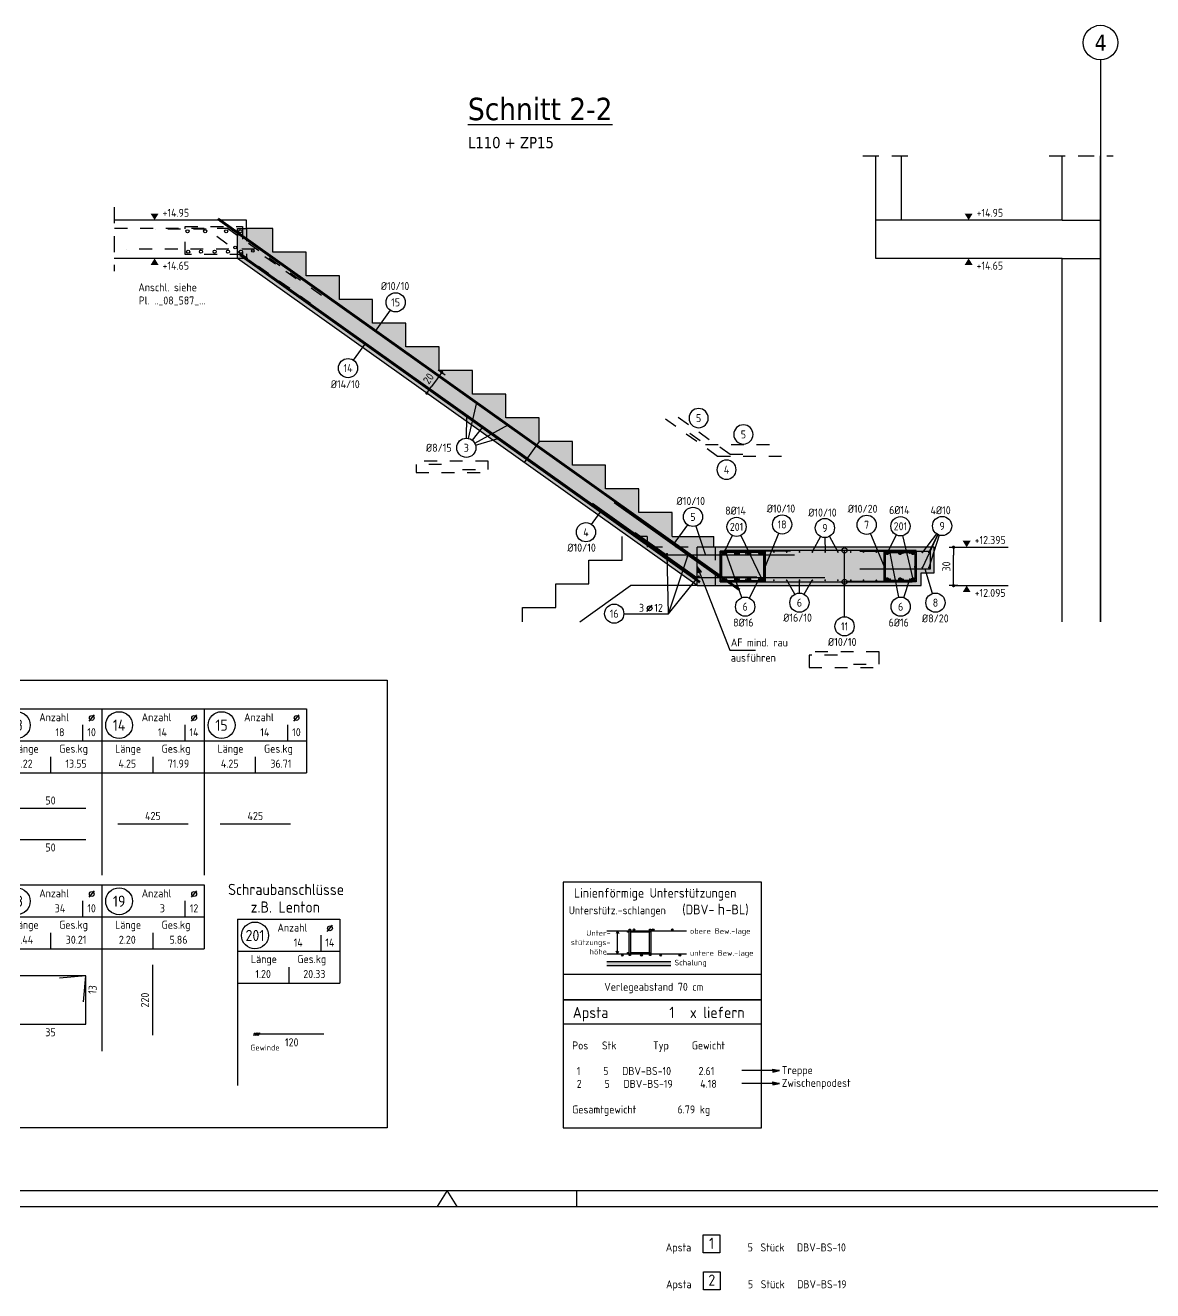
# Model space of a CAD drawing. Extents: x 0 to 27.3, y -4.8 to 14.9.
# Drawn here: x 7.22 to 16.02, y -0.66 to 9.22 of the extents above; entities that cross this region are included whole.
import ezdxf
from ezdxf.enums import TextEntityAlignment as Align

# ---------------------------------------------------------------- set-up
doc = ezdxf.new("R2010")
doc.units = 0
doc.header["$LTSCALE"] = 0.25
for name, pattern in [('AUSGEZOGEN', [1000.01, 1000, 0.01]), ('DOT', [0.175, 0.05, -0.125]), ('GESTRICHELT', [0.75, 0.5, -0.25]), ('HIDDEN', [0.375, 0.25, -0.125]), ('HIDDEN2', [0.187, 0.125, -0.062]), ('VERDECKT', [0.375, 0.25, -0.125])]:
    doc.linetypes.add(name, pattern=pattern)
for name, color, linetype in [('ACHSEN', 7, 'Continuous'), ('AFU', 7, 'Continuous'), ('APS', 7, 'Continuous'), ('BETON', 7, 'Continuous'), ('grau_dunkel', 7, 'Continuous'), ('grau_hell', 7, 'Continuous'), ('grau_mittel', 7, 'Continuous'), ('HILFE', 7, 'Continuous'), ('koten', 7, 'Continuous'), ('MASSE', 7, 'Continuous'), ('MAT', 7, 'Continuous'), ('OBJEKT', 7, 'Continuous'), ('RAHMEN', 7, 'Continuous'), ('RND', 7, 'Continuous'), ('RND-1', 7, 'Continuous'), ('RND_BILD', 7, 'Continuous'), ('SFP_Achsen', 7, 'Continuous'), ('TEXT', 7, 'Continuous'), ('VERDECKT', 7, 'Continuous')]:
    doc.layers.add(name, color=color, linetype=linetype)
doc.layers.add('NOPLOT', color=7, linetype='Continuous', plot=False)
doc.styles.add('helv', font='tahoma.ttf')
doc.styles.add('liste', font='isocp-e.shx')
doc.styles.add('txt', font='isocp.shx')
doc.linetypes.add('AFU_50K', pattern='A,0.15,["/",Standard,S=0.2,R=0,X=-0.01,Y=-0.1],0.07,["/",Standard,S=0.2,R=0,X=-0.01,Y=-0.1],0.15', length=0.37)
doc.dimstyles.new('DOT_I', dxfattribs={"dimscale": 0.25, "dimtxt": 0.25, "dimasz": 0.25, "dimexe": 0.1, "dimexo": 0.3, "dimgap": 0.1, "dimtad": 1, "dimdec": 3, "dimzin": 3, "dimtxsty": 'txt', "dimblk": 'DOT', "dimblk1": 'DOT', "dimblk2": 'DOT', "dimsah": 1, "dimcen": 0.1, "dimse1": 1, "dimse2": 1, "dimazin": 0, "dimtfac": 1, "dimtdec": 4, "dimtix": 1, "dimtmove": 2, "dimatfit": 3, "dimfxl": 0, "dimtvp": 1, "dimtolj": 1, "dimtzin": 0, "dimarcsym": 0})

# ---------------------------------------------------------------- blocks, each defined once
blk = doc.blocks.new('DINA1')
at = {"layer": 'RAHMEN', "color": 5}
blk.add_line((2, 0.5), (83.6, 0.5), dxfattribs=at)
at = {"layer": 'RAHMEN', "color": 7, "linetype": 'Continuous'}
for p, q in [((42.05, 0.5), (41.74, 0)), ((42.36, 0), (42.05, 0.5))]:
    blk.add_line(p, q, dxfattribs=at)
at = {"layer": 'RAHMEN', "color": 7}
blk.add_line((46.1, 0), (46.1, 0.5), dxfattribs=at)
at = {"layer": 'RAHMEN'}
blk.add_line((0, 0), (84.1, 0), dxfattribs=at)
blk = doc.blocks.new('okrd_o')
at = {"layer": 'koten', "color": 7, "linetype": 'Continuous'}
blk.add_solid([(-0.125, 0.202), (0.125, 0.202), (0, 0)], dxfattribs=at)
at = {"layer": 'koten', "style": 'txt'}
blk.add_attdef('OKRD', (0.25, 0.1), '', height=0.25, dxfattribs=at)
blk = doc.blocks.new('okrd_u')
at = {"layer": 'koten', "color": 7, "linetype": 'Continuous'}
blk.add_solid([(-0.125, -0.202), (0.125, -0.202), (0, 0)], dxfattribs=at)
at = {"layer": 'koten', "style": 'txt'}
blk.add_attdef('OKRD', (0.25, -0.35), '', height=0.25, dxfattribs=at)
blk = doc.blocks.new('RND_HIN')
at = {"layer": 'RND', "color": 7, "linetype": 'Continuous'}
blk.add_circle((0, 0), 0.3, dxfattribs=at)
at = {"layer": 'RND', "color": 7, "linetype": 'Continuous', "style": 'txt'}
blk.add_attdef('POSI', text='', height=0.25, dxfattribs=at).set_placement((0, 0), align=Align.MIDDLE)
blk = doc.blocks.new('Pfeillinie')
at = {"layer": 'TEXT', "linetype": 'Continuous'}
blk.add_hatch(color=7, dxfattribs=at).paths.add_polyline_path([(0, 0), (-0.8, 0.2), (-0.8, 0), (-0.8, -0.2)])
at = {"layer": 'TEXT', "color": 7, "linetype": 'Continuous'}
for p, q in [((-0.8, 0), (-0.8, 0.2)), ((-0.8, 0.2), (0, 0)), ((-0.8, 0), (-0.8, -0.2)), ((-0.8, -0.2), (0, 0))]:
    blk.add_line(p, q, dxfattribs=at)
blk = doc.blocks.new('DOT')
at = {"layer": 'MASSE', "color": 7, "linetype": 'Continuous'}
for p, q in [((0, 0), (-1, 0)), ((0, 0.54), (0, -0.54))]:
    blk.add_line(p, q, dxfattribs=at)
at = {"layer": 'MASSE', "color": 7, "linetype": 'Continuous', "const_width": 0.2}
blk.add_lwpolyline([(-0.1, 0, 1), (0.1, 0, 1)], format="xyb", close=True, dxfattribs=at)
blk = doc.blocks.new('*D71')
at = {"layer": 'Defpoints', "color": 0, "linetype": 'AUSGEZOGEN', "transparency": 16777216}
for p in [(14.4672, 5.1473), (14.4672, 5.1473), (14.4672, 4.8473)]:
    blk.add_point(p, dxfattribs=at)
at = {"layer": 'MASSE', "color": 0, "linetype": 'AUSGEZOGEN', "lineweight": -2, "transparency": 16777216}
blk.add_line((14.4672, 4.9098), (14.4672, 5.0848), dxfattribs=at)
at = {"layer": 'MASSE', "color": 0, "linetype": 'AUSGEZOGEN', "lineweight": -2, "transparency": 16777216, "xscale": 0.0625, "yscale": 0.0625, "zscale": 0.0625}
for p, rotation in [((14.4672, 5.1473), 90), ((14.4672, 4.8473), 270)]:
    blk.add_blockref('DOT', p, dxfattribs=dict(at, rotation=rotation))
at = {"layer": 'MASSE', "color": 0, "linetype": 'AUSGEZOGEN', "transparency": 16777216, "insert": (14.411, 4.9973), "char_height": 0.0625, "attachment_point": 5, "rotation": 90, "style": 'txt'}
blk.add_mtext('\\A1;30', dxfattribs=at)
blk = doc.blocks.new('*D72')
at = {"layer": 'Defpoints', "color": 0, "linetype": 'AUSGEZOGEN', "transparency": 16777216}
for p in [(10.4695, 6.5133), (10.3536, 6.3503), (10.3536, 6.3503)]:
    blk.add_point(p, dxfattribs=at)
at = {"layer": 'MASSE', "color": 0, "linetype": 'AUSGEZOGEN', "lineweight": -2, "transparency": 16777216}
blk.add_line((10.4333, 6.4623), (10.3898, 6.4012), dxfattribs=at)
at = {"layer": 'MASSE', "color": 0, "linetype": 'AUSGEZOGEN', "lineweight": -2, "transparency": 16777216, "xscale": 0.0625, "yscale": 0.0625, "zscale": 0.0625}
for p, rotation in [((10.4695, 6.5133), 54.56668598971439), ((10.3536, 6.3503), 234.5666859897144)]:
    blk.add_blockref('DOT', p, dxfattribs=dict(at, rotation=rotation))
at = {"layer": 'MASSE', "color": 0, "linetype": 'AUSGEZOGEN', "transparency": 16777216, "insert": (10.3657, 6.4644), "char_height": 0.0625, "attachment_point": 5, "rotation": 54.56669, "style": 'txt'}
blk.add_mtext('\\A1;20', dxfattribs=at)
blk = doc.blocks.new('RND_LEI')
at = {"layer": 'RND', "color": 7, "linetype": 'Continuous'}
blk.add_line((1.022, 0.066), (1.19, 0.27), dxfattribs=at)
for centre, radius in [((0, 0), 0.3), ((1.106, 0.168), 0.075)]:
    blk.add_circle(centre, radius, dxfattribs=at)
at = {"layer": 'RND', "color": 7, "linetype": 'Continuous', "style": 'txt'}
blk.add_attdef('POSL', text='', height=0.25, dxfattribs=at).set_placement((0, 0), align=Align.MIDDLE)
blk.add_attdef('ANZ', text='', height=0.25, dxfattribs=at).set_placement((0.931, 0.057), align=Align.RIGHT)
for tag, p in [('DUM', (1.253, 0.057)), ('ABSTD', (1.674, 0.057)), ('POSTXT', (0.374, -0.327))]:
    blk.add_attdef(tag, p, '', height=0.25, dxfattribs=at)
blk = doc.blocks.new('APS_AUSZ')
at = {"layer": 'APS', "color": 1, "linetype": 'Continuous'}
blk.add_lwpolyline([(0.261, 0), (-0.261, 0), (-0.261, 0.565), (0.261, 0.565)], close=True, dxfattribs=at)
at = {"layer": 'APS', "color": 7, "linetype": 'Continuous', "style": 'txt'}
for s, p in [('Apsta', (-1.43, 0.049)), ('Stück', (1.528, 0.049))]:
    blk.add_text(s, height=0.25, dxfattribs=at).set_placement(p)
at = {"layer": 'APS', "color": 1, "linetype": 'Continuous', "style": 'txt'}
blk.add_attdef('POSA', text='', height=0.35, dxfattribs=at).set_placement((0, 0.126), align=Align.CENTER)
at = {"layer": 'APS', "color": 7, "linetype": 'Continuous', "style": 'txt'}
blk.add_attdef('STKA', text='', height=0.25, dxfattribs=at).set_placement((1.291, 0.049), align=Align.RIGHT)
blk.add_attdef('ARTA', (2.668, 0.049), '', height=0.25, dxfattribs=at)
at = {"layer": 'APS', "style": 'txt'}
blk.add_attdef('TEXTA', (3.962, 0.049), '', height=0.25, dxfattribs=at)
blk = doc.blocks.new('APS_LIS1')
at = {"layer": 'APS', "color": 1, "linetype": 'Continuous', "style": 'txt'}
blk.add_text('Apsta', height=0.35, dxfattribs=at).set_placement((0.305, 0.18))
blk.add_attdef('APS_Z', text='', height=0.35, dxfattribs=at).set_placement((3.48, 0.181), align=Align.RIGHT)
at = {"layer": 'MAT', "color": 1, "linetype": 'Continuous', "style": 'txt'}
blk.add_text('x liefern', height=0.35, dxfattribs=at).set_placement((5.674, 0.181), align=Align.RIGHT)
blk = doc.blocks.new('RND_LIS2')
at = {"layer": 'RND', "color": 3, "linetype": 'Continuous'}
for p, q in [((0, 0), (0, -5.2)), ((0, 0), (3.2, 0)), ((3.2, 0), (3.2, -2)), ((2.6, -0.503), (2.6, -1)), ((0, -1), (3.2, -1)), ((1.6, -1.503), (1.6, -2)), ((0, -2), (3.2, -2))]:
    blk.add_line(p, q, dxfattribs=at)
at = {"layer": 'RND', "color": 7, "linetype": 'Continuous'}
blk.add_line((2.805, -0.39), (2.973, -0.186), dxfattribs=at)
at = {"layer": 'RND', "color": 1, "linetype": 'Continuous'}
blk.add_circle((0.545, -0.513), 0.42, dxfattribs=at)
at = {"layer": 'RND', "color": 7, "linetype": 'Continuous'}
blk.add_circle((2.889, -0.288), 0.075, dxfattribs=at)
at = {"layer": 'RND', "color": 7, "linetype": 'Continuous', "style": 'txt'}
for s, p in [('Anzahl', (1.249, -0.391)), ('Länge', (0.42, -1.373)), ('Ges.kg', (1.872, -1.373))]:
    blk.add_text(s, height=0.25, dxfattribs=at).set_placement(p)
at = {"layer": 'RND', "color": 1, "linetype": 'Continuous', "style": 'txt'}
blk.add_attdef('POS1', text='', height=0.35, dxfattribs=at).set_placement((0.545, -0.513), align=Align.MIDDLE)
at = {"layer": 'RND', "color": 7, "linetype": 'Continuous', "style": 'txt'}
for tag, p in [('STK1', (1.897, -0.859)), ('DS1', (2.885, -0.859)), ('LANG1', (0.8, -1.841)), ('GEW', (2.4, -1.841))]:
    blk.add_attdef(tag, text='', height=0.25, dxfattribs=at).set_placement(p, align=Align.CENTER)

msp = doc.modelspace()

# ---------------------------------------------------------------- hatches: boundary and pattern name
at = {"layer": 'grau_dunkel', "linetype": 'AUSGEZOGEN'}
h = msp.add_hatch(color=21, dxfattribs=at)
h.paths.add_polyline_path([(11.934, 2.1516), (11.9203, 2.1516), (11.9203, 2.1404), (11.934, 2.1404)])
h.paths.add_polyline_path([(12.0923, 2.1516), (11.9452, 2.1516), (11.9452, 2.1404), (12.0923, 2.1404)])
h = msp.add_hatch(color=21, dxfattribs=at)
h.paths.add_polyline_path([(11.9452, 2.1653), (11.934, 2.1653), (11.934, 2.1516), (11.9452, 2.1516)])
h.paths.add_polyline_path([(11.9452, 2.1516), (11.934, 2.1516), (11.934, 1.9715), (11.9452, 1.9715)])
h.paths.add_polyline_path([(11.9452, 1.9715), (11.934, 1.9715), (11.934, 1.9583), (11.9452, 1.9583)])
h = msp.add_hatch(color=21, dxfattribs=at)
h.paths.add_polyline_path([(12.1035, 2.1653), (12.0923, 2.1653), (12.0923, 2.1516), (12.1035, 2.1516)])
h.paths.add_polyline_path([(12.1035, 2.1516), (12.0923, 2.1516), (12.0923, 1.9715), (12.1035, 1.9715)])
h.paths.add_polyline_path([(12.1035, 1.9715), (12.0923, 1.9715), (12.0923, 1.9583), (12.1035, 1.9583)])
h = msp.add_hatch(color=21, dxfattribs=at)
h.paths.add_polyline_path([(11.934, 1.9826), (11.9203, 1.9826), (11.9203, 1.9715), (11.934, 1.9715)])
h.paths.add_polyline_path([(12.0923, 1.9826), (11.9452, 1.9826), (11.9452, 1.9715), (12.0923, 1.9715)])
at = {"layer": 'grau_hell'}
msp.add_hatch(color=9, dxfattribs=at).paths.add_polyline_path([(12.5948, 5.1473), (12.4659, 5.1473), (12.4659, 4.8473), (12.4659, 4.8473), (14.2148, 4.8473), (14.2148, 4.9473), (14.3148, 4.9473), (14.3148, 5.1473)])
at = {"layer": 'grau_mittel'}
msp.add_hatch(color=61, dxfattribs=at).paths.add_polyline_path([(11.4898, 5.9723), (11.2298, 5.9723), (11.2298, 6.1573), (10.9698, 6.1573), (10.9698, 6.3423), (10.7098, 6.3423), (10.7098, 6.5273), (10.4498, 6.5273), (10.4498, 6.7123), (10.1898, 6.7123), (10.1898, 6.8973), (9.9298, 6.8973), (9.9298, 7.0823), (9.6698, 7.0823), (9.6698, 7.2673), (9.4098, 7.2673), (9.4098, 7.4523), (9.1498, 7.4523), (9.1498, 7.6373), (8.9448, 7.6373), (8.8751, 7.6373), (8.8751, 7.4023), (12.4659, 4.8473), (12.4659, 5.1473), (12.5948, 5.1473), (12.5948, 5.2323), (12.2698, 5.2323), (12.2698, 5.4173), (12.0098, 5.4173), (12.0098, 5.6023), (11.7498, 5.6023), (11.7498, 5.7873), (11.4898, 5.7873)])

# ---------------------------------------------------------------- linework, layer by layer
at = {"layer": 'ACHSEN', "color": 140, "linetype": 'AUSGEZOGEN'}
msp.add_line((15.6148, 8.9523), (15.6148, 4.5648), dxfattribs=at)
at = {"layer": 'AFU', "color": 8, "linetype": 'AFU_50K'}
for p, q in [((8.8751, 7.4023), (8.8751, 7.6373)), ((8.8751, 7.6373), (8.9448, 7.6373)), ((14.0598, 7.7023), (13.8598, 7.7023)), ((15.3148, 7.7023), (15.6148, 7.7023)), ((15.3148, 7.4023), (15.6148, 7.4023)), ((12.4659, 4.8473), (12.4659, 5.1473)), ((12.5948, 5.1473), (12.4659, 5.1473))]:
    msp.add_line(p, q, dxfattribs=at)
at = {"layer": 'APS', "color": 5, "linetype": 'Continuous'}
msp.add_line((11.417, 1.8126), (12.967, 1.8126), dxfattribs=at)
at = {"layer": 'APS', "color": 5, "linetype": 'AUSGEZOGEN'}
msp.add_line((11.417, 1.426), (12.967, 1.426), dxfattribs=at)
at = {"layer": 'APS', "color": 5, "linetype": 'Continuous'}
msp.add_lwpolyline([(12.967, 2.5318), (11.417, 2.5318), (11.417, 1.6135), (12.967, 1.6135), (12.967, 2.5318)], dxfattribs=at)
at = {"layer": 'APS', "color": 5, "linetype": 'AUSGEZOGEN'}
msp.add_lwpolyline([(12.967, 1.6135), (11.417, 1.6135), (11.417, 0.6135), (12.967, 0.6135), (12.967, 1.6135)], dxfattribs=at)
at = {"layer": 'BETON', "color": 6, "linetype": 'AUSGEZOGEN'}
for p, q in [((13.8598, 7.4023), (13.8598, 8.2023)), ((14.0598, 7.7023), (14.0598, 8.2023)), ((15.3148, 7.7023), (15.3148, 8.2023)), ((15.6148, 4.5648), (15.6148, 8.2023)), ((8.9448, 7.7023), (7.9112, 7.7023)), ((8.9448, 7.6373), (8.9448, 7.7023)), ((9.1498, 7.6373), (8.9448, 7.6373)), ((9.1498, 7.4523), (9.1498, 7.6373)), ((15.3148, 7.7023), (14.0598, 7.7023)), ((9.4098, 7.4523), (9.1498, 7.4523)), ((9.4098, 7.2673), (9.4098, 7.4523)), ((8.8751, 7.4023), (7.9112, 7.4023)), ((12.4659, 4.8473), (8.8751, 7.4023)), ((15.3148, 7.4023), (13.8598, 7.4023)), ((15.3148, 4.5648), (15.3148, 7.4023)), ((9.6698, 7.2673), (9.4098, 7.2673)), ((9.6698, 7.0823), (9.6698, 7.2673)), ((9.9298, 7.0823), (9.6698, 7.0823)), ((9.9298, 6.8973), (9.9298, 7.0823)), ((10.1898, 6.8973), (9.9298, 6.8973)), ((10.1898, 6.7123), (10.1898, 6.8973)), ((10.4498, 6.7123), (10.1898, 6.7123)), ((10.4498, 6.5273), (10.4498, 6.7123)), ((10.7098, 6.5273), (10.4498, 6.5273)), ((10.7098, 6.3423), (10.7098, 6.5273)), ((10.9698, 6.3423), (10.7098, 6.3423)), ((10.9698, 6.1573), (10.9698, 6.3423)), ((11.2298, 6.1573), (10.9698, 6.1573)), ((11.2298, 5.9723), (11.2298, 6.1573)), ((11.4898, 5.9723), (11.2298, 5.9723)), ((11.4898, 5.7873), (11.4898, 5.9723)), ((11.7498, 5.7873), (11.4898, 5.7873)), ((11.7498, 5.6023), (11.7498, 5.7873)), ((12.0098, 5.6023), (11.7498, 5.6023)), ((12.0098, 5.4173), (12.0098, 5.6023)), ((12.2698, 5.4173), (12.0098, 5.4173)), ((12.2698, 5.2323), (12.2698, 5.4173)), ((12.2698, 5.2323), (12.5948, 5.2323)), ((12.5948, 5.1473), (12.5948, 5.2323)), ((14.3148, 5.1473), (12.5948, 5.1473)), ((14.3148, 4.9473), (14.3148, 5.1473)), ((14.2148, 4.8473), (14.2148, 4.9473)), ((14.2148, 4.9473), (14.3148, 4.9473)), ((12.4659, 4.8473), (14.2148, 4.8473))]:
    msp.add_line(p, q, dxfattribs=at)
at = {"layer": 'grau_dunkel', "color": 21, "linetype": 'AUSGEZOGEN'}
msp.add_solid([(11.758, 1.9122), (11.758, 1.8803), (12.2595, 1.9122), (12.2595, 1.8803)], dxfattribs=at)
at = {"layer": 'HILFE', "color": 102, "linetype": 'GESTRICHELT'}
for p, q in [((13.7598, 8.2023), (14.1598, 8.2023)), ((15.2148, 8.2023), (15.7148, 8.2023)), ((7.9112, 7.8023), (7.9112, 7.3023))]:
    msp.add_line(p, q, dxfattribs=at)
at = {"layer": 'HILFE', "color": 102, "linetype": 'AUSGEZOGEN'}
for p, q in [((14.4672, 5.1473), (14.8934, 5.1473)), ((14.4672, 4.8473), (14.8934, 4.8473))]:
    msp.add_line(p, q, dxfattribs=at)
at = {"layer": 'MASSE', "color": 102, "linetype": 'AUSGEZOGEN'}
for p, q in [((11.842, 2.1516), (11.8308, 2.1301)), ((11.842, 1.9715), (11.842, 2.1516)), ((11.842, 2.1516), (11.8533, 2.1301)), ((11.842, 1.9715), (11.8308, 1.993)), ((11.842, 1.9715), (11.8533, 1.993))]:
    msp.add_line(p, q, dxfattribs=at)
at = {"layer": 'NOPLOT', "color": 191, "linetype": 'AUSGEZOGEN'}
for p, q in [((8.7192, 7.7096), (12.7931, 4.8108)), ((8.725, 7.7178), (12.7989, 4.819)), ((8.8924, 7.4268), (12.4833, 4.8718)), ((8.8982, 7.4349), (12.4891, 4.8799)), ((11.2298, 5.9723), (11.1138, 5.8094))]:
    msp.add_line(p, q, dxfattribs=at)
for points in [[(12.9648, 5.1173), (12.6748, 5.1173, 0.414214), (12.6448, 5.0873), (12.6448, 4.9073, 0.414214), (12.6748, 4.8773), (12.9648, 4.8773, 0.414214), (12.9948, 4.9073), (12.9948, 5.0873, 0.414214)], [(12.9648, 5.1073), (12.6748, 5.1073, 0.414214), (12.6548, 5.0873), (12.6548, 4.9073, 0.414214), (12.6748, 4.8873), (12.9648, 4.8873, 0.414214), (12.9848, 4.9073), (12.9848, 5.0873, 0.414214)], [(13.9548, 5.1173), (14.1448, 5.1173, -0.414214), (14.1748, 5.0873), (14.1748, 4.9073, -0.414214), (14.1448, 4.8773), (13.9548, 4.8773, -0.414214), (13.9248, 4.9073), (13.9248, 5.0873, -0.414214)], [(13.9548, 5.1073), (14.1448, 5.1073, -0.414214), (14.1648, 5.0873), (14.1648, 4.9073, -0.414214), (14.1448, 4.8873), (13.9548, 4.8873, -0.414214), (13.9348, 4.9073), (13.9348, 5.0873, -0.414214)]]:
    msp.add_lwpolyline(points, format="xyb", close=True, dxfattribs=at)
at = {"layer": 'OBJEKT', "color": 7, "linetype": 'AUSGEZOGEN'}
for p, q in [((11.8798, 5.0473), (11.8798, 5.2323)), ((11.6198, 4.8623), (11.6198, 5.0473)), ((11.6198, 5.0473), (11.8798, 5.0473)), ((11.3598, 4.6773), (11.3598, 4.8623)), ((11.3598, 4.8623), (11.6198, 4.8623)), ((11.5477, 4.5648), (11.9448, 4.8473)), ((12.4659, 4.8473), (11.9448, 4.8473)), ((11.0998, 4.5648), (11.0998, 4.6773)), ((11.0998, 4.6773), (11.3598, 4.6773))]:
    msp.add_line(p, q, dxfattribs=at)
for points in [[(11.758, 2.1516), (12.3806, 2.1516)], [(11.758, 1.9715), (12.3806, 1.9715)]]:
    msp.add_lwpolyline(points, dxfattribs=at)
at = {"layer": 'RND', "color": 102, "linetype": 'AUSGEZOGEN'}
for p, q in [((10.0658, 6.9987), (9.949, 6.8345)), ((9.7813, 6.6072), (9.8755, 6.7396)), ((10.6787, 5.9971), (10.7435, 6.2766)), ((10.6633, 5.9991), (10.6669, 6.1691)), ((10.7088, 5.9825), (10.7892, 6.0821)), ((10.7275, 5.9601), (10.9879, 6.1027)), ((10.7339, 5.9446), (10.9114, 5.9951)), ((11.6395, 5.3257), (11.7189, 5.4373)), ((12.3884, 5.3232), (12.2775, 5.1674)), ((12.4554, 5.3131), (12.5307, 5.0852)), ((12.7393, 5.2392), (12.6698, 5.0973)), ((12.8049, 5.239), (12.9698, 4.8973)), ((13.0997, 5.2557), (12.9948, 4.9973)), ((13.8174, 5.2532), (13.9248, 4.9973)), ((14.0193, 5.2437), (13.9498, 5.1019)), ((14.0697, 5.2381), (14.1498, 4.8973)), ((14.3328, 5.2532), (14.2234, 5.1076)), ((14.3457, 5.2455), (14.2234, 4.9884)), ((14.3442, 5.2462), (14.2746, 5.1076)), ((14.3552, 5.2417), (14.2746, 4.9884)), ((13.4272, 5.2311), (13.3641, 5.1103)), ((13.4628, 5.2226), (13.4641, 5.1103)), ((13.4979, 5.2317), (13.5641, 5.1103)), ((12.2406, 4.6285), (12.2292, 5.0956)), ((12.2406, 4.6285), (12.3889, 5.0732)), ((12.8146, 4.7537), (12.6924, 5.0973)), ((13.616, 4.6045), (13.616, 5.1223)), ((14.0395, 4.7567), (13.9724, 5.1019)), ((14.3041, 4.7862), (14.2467, 4.9773)), ((12.2406, 4.6285), (12.4777, 4.9202)), ((12.8733, 4.7501), (12.9471, 4.8973)), ((13.2263, 4.7799), (13.1641, 4.8893)), ((13.2637, 4.7897), (13.2641, 4.8893)), ((13.3009, 4.7797), (13.3641, 4.8893)), ((14.0779, 4.7542), (14.1262, 4.8973))]:
    msp.add_line(p, q, dxfattribs=at)
at = {"layer": 'RND', "color": 7, "linetype": 'AUSGEZOGEN'}
msp.add_line((11.8918, 4.6285), (12.2406, 4.6285), dxfattribs=at)
at = {"layer": 'RND', "color": 1, "linetype": 'AUSGEZOGEN'}
for points in [[(12.4251, 5.0727), (8.9623, 7.5366)], [(12.4251, 4.9254), (8.9623, 7.3894)], [(13.4611, 4.9093), (12.4611, 4.9093), (11.6463, 5.489)], [(11.8157, 5.496), (12.6305, 4.9163), (12.9305, 4.9163)], [(13.2242, 5.0852), (12.2242, 5.0852), (11.9798, 5.2591)], [(13.1948, 5.1173), (12.6448, 5.1173), (12.6448, 4.8773), (14.1448, 4.8773)], [(12.8652, 5.106), (12.9948, 5.1173), (12.9948, 4.8773), (12.6448, 4.8773), (12.6448, 5.1173), (12.9948, 5.1173), (12.9834, 4.9878)], [(13.6248, 4.8823), (14.1748, 4.8823), (14.1748, 5.1223), (12.6748, 5.1223)], [(13.7348, 5.1173), (14.2848, 5.1173), (14.2848, 4.9773), (13.7348, 4.9773)], [(14.0452, 5.106), (14.1748, 5.1173), (14.1748, 4.8773), (13.9248, 4.8773), (13.9248, 5.1173), (14.1748, 5.1173), (14.1634, 4.9878)]]:
    msp.add_lwpolyline(points, dxfattribs=at)
at = {"layer": 'RND', "color": 7, "linetype": 'AUSGEZOGEN'}
for points, const_width in [([(9.0314, 7.4969, -1), (9.0334, 7.4913, -1)], 0.006), ([(9.1536, 7.41, -1), (9.1556, 7.4043, -1)], 0.006), ([(8.9529, 7.3865, 1), (8.9589, 7.3865, 1)], 0.006), ([(9.2758, 7.323, -1), (9.2778, 7.3173, -1)], 0.006), ([(9.0751, 7.2996, 1), (9.0811, 7.2996, 1)], 0.006), ([(9.1973, 7.2126, 1), (9.2033, 7.2126, 1)], 0.006), ([(9.3981, 7.236, -1), (9.4, 7.2304, -1)], 0.006), ([(9.3195, 7.1257, 1), (9.3255, 7.1257, 1)], 0.006), ([(9.5203, 7.1491, -1), (9.5223, 7.1434, -1)], 0.006), ([(9.4417, 7.0387, 1), (9.4477, 7.0387, 1)], 0.006), ([(9.6425, 7.0621, -1), (9.6445, 7.0564, -1)], 0.006), ([(9.564, 6.9517, 1), (9.57, 6.9517, 1)], 0.006), ([(9.7647, 6.9751, -1), (9.7667, 6.9695, -1)], 0.006), ([(9.6862, 6.8648, 1), (9.6922, 6.8648, 1)], 0.006), ([(9.8869, 6.8882, -1), (9.8889, 6.8825, -1)], 0.006), ([(9.8084, 6.7778, 1), (9.8144, 6.7778, 1)], 0.006), ([(10.018, 6.795, -1), (10.0199, 6.7893, -1)], 0.006), ([(9.9306, 6.6908, 1), (9.9366, 6.6908, 1)], 0.006), ([(10.1314, 6.7143, -1), (10.1333, 6.7086, -1)], 0.006), ([(10.2536, 6.6273, -1), (10.2556, 6.6216, -1)], 0.006), ([(10.0528, 6.6039, 1), (10.0588, 6.6039, 1)], 0.006), ([(10.1751, 6.5169, 1), (10.1811, 6.5169, 1)], 0.006), ([(10.3758, 6.5403, -1), (10.3778, 6.5347, -1)], 0.006), ([(10.2973, 6.43, 1), (10.3033, 6.43, 1)], 0.006), ([(10.498, 6.4534, -1), (10.5, 6.4477, -1)], 0.006), ([(10.4195, 6.343, 1), (10.4255, 6.343, 1)], 0.006), ([(10.6203, 6.3664, -1), (10.6222, 6.3607, -1)], 0.006), ([(10.5417, 6.256, 1), (10.5477, 6.256, 1)], 0.006), ([(10.7425, 6.2794, -1), (10.7444, 6.2738, -1)], 0.006), ([(10.6639, 6.1691, 1), (10.6699, 6.1691, 1)], 0.006), ([(10.8647, 6.1925, -1), (10.8667, 6.1868, -1)], 0.006), ([(10.7862, 6.0821, 1), (10.7922, 6.0821, 1)], 0.006), ([(10.9869, 6.1055, -1), (10.9889, 6.0998, -1)], 0.006), ([(10.9084, 5.9951, 1), (10.9144, 5.9951, 1)], 0.006), ([(11.1091, 6.0185, -1), (11.1111, 6.0129, -1)], 0.006), ([(11.2313, 5.9316, -1), (11.2333, 5.9259, -1)], 0.006), ([(11.0306, 5.9082, 1), (11.0366, 5.9082, 1)], 0.006), ([(11.3536, 5.8446, -1), (11.3555, 5.839, -1)], 0.006), ([(11.1528, 5.8212, 1), (11.1588, 5.8212, 1)], 0.006), ([(11.275, 5.7342, 1), (11.281, 5.7342, 1)], 0.006), ([(11.4758, 5.7577, -1), (11.4777, 5.752, -1)], 0.006), ([(11.3972, 5.6473, 1), (11.4032, 5.6473, 1)], 0.006), ([(11.598, 5.6707, -1), (11.6, 5.665, -1)], 0.006), ([(11.5195, 5.5603, 1), (11.5255, 5.5603, 1)], 0.006), ([(11.7202, 5.5837, -1), (11.7222, 5.5781, -1)], 0.006), ([(11.6417, 5.4734, 1), (11.6477, 5.4734, 1)], 0.006), ([(11.8424, 5.4968, -1), (11.8444, 5.4911, -1)], 0.006), ([(11.7639, 5.3864, 1), (11.7699, 5.3864, 1)], 0.006), ([(11.9647, 5.4098, -1), (11.9666, 5.4041, -1)], 0.006), ([(11.8861, 5.2994, 1), (11.8921, 5.2994, 1)], 0.006), ([(12.0869, 5.3228, -1), (12.0888, 5.3172, -1)], 0.006), ([(12.2091, 5.2359, -1), (12.2111, 5.2302, -1)], 0.006), ([(12.0083, 5.2125, 1), (12.0143, 5.2125, 1)], 0.006), ([(12.3313, 5.1489, -1), (12.3333, 5.1432, -1)], 0.006), ([(12.1306, 5.1255, 1), (12.1366, 5.1255, 1)], 0.006), ([(12.2252, 5.0956, 1), (12.2332, 5.0956, 1)], 0.008), ([(12.2528, 5.0385, 1), (12.2588, 5.0385, 1)], 0.006), ([(12.3849, 5.0732, 1), (12.3929, 5.0732, 1)], 0.008), ([(12.4535, 5.062, -1), (12.4555, 5.0563, -1)], 0.006), ([(12.6889, 5.0973, 1), (12.6959, 5.0973, 1)], 0.007), ([(12.7889, 5.0973, 1), (12.7959, 5.0973, 1)], 0.007), ([(12.8427, 5.0973, 1), (12.8497, 5.0973, 1)], 0.007), ([(12.9506, 5.0973, -1), (12.9436, 5.0973, -1)], 0.007), ([(13.0606, 5.1103, 1), (13.0676, 5.1103, 1)], 0.007), ([(13.1606, 5.1103, 1), (13.1676, 5.1103, 1)], 0.007), ([(13.2606, 5.1103, 1), (13.2676, 5.1103, 1)], 0.007), ([(13.3606, 5.1103, 1), (13.3676, 5.1103, 1)], 0.007), ([(13.4606, 5.1103, 1), (13.4676, 5.1103, 1)], 0.007), ([(13.5606, 5.1103, 1), (13.5676, 5.1103, 1)], 0.007), ([(13.6606, 5.1103, 1), (13.6676, 5.1103, 1)], 0.007), ([(13.7606, 5.1103, 1), (13.7676, 5.1103, 1)], 0.007), ([(13.8606, 5.1103, 1), (13.8676, 5.1103, 1)], 0.007), ([(13.9689, 5.1019, 1), (13.9759, 5.1019, 1)], 0.007), ([(14.0689, 5.1019, 1), (14.0759, 5.1019, 1)], 0.007), ([(14.1227, 5.1019, 1), (14.1297, 5.1019, 1)], 0.007), ([(14.2199, 5.1076, 1), (14.2269, 5.1076, 1)], 0.007), ([(14.2711, 5.1076, 1), (14.2781, 5.1076, 1)], 0.007), ([(12.375, 4.9516, 1), (12.381, 4.9516, 1)], 0.006), ([(14.2199, 4.9884, 1), (14.2269, 4.9884, 1)], 0.007), ([(14.2711, 4.9884, 1), (14.2781, 4.9884, 1)], 0.007), ([(12.4737, 4.9202, 1), (12.4817, 4.9202, 1)], 0.008), ([(12.6889, 4.8973, -1), (12.6959, 4.8973, -1)], 0.007), ([(12.7889, 4.8973, 1), (12.7959, 4.8973, 1)], 0.007), ([(12.8427, 4.8973, -1), (12.8497, 4.8973, -1)], 0.007), ([(12.9506, 4.8973, 1), (12.9436, 4.8973, 1)], 0.007), ([(13.0606, 4.8893, 1), (13.0676, 4.8893, 1)], 0.007), ([(13.1606, 4.8893, 1), (13.1676, 4.8893, 1)], 0.007), ([(13.2606, 4.8893, 1), (13.2676, 4.8893, 1)], 0.007), ([(13.3606, 4.8893, 1), (13.3676, 4.8893, 1)], 0.007), ([(13.4606, 4.8893, 1), (13.4676, 4.8893, 1)], 0.007), ([(13.5606, 4.8893, 1), (13.5676, 4.8893, 1)], 0.007), ([(13.6606, 4.8893, 1), (13.6676, 4.8893, 1)], 0.007), ([(13.7606, 4.8893, 1), (13.7676, 4.8893, 1)], 0.007), ([(13.8606, 4.8893, 1), (13.8676, 4.8893, 1)], 0.007), ([(13.9689, 4.8973, -1), (13.9759, 4.8973, -1)], 0.007), ([(14.0689, 4.8973, 1), (14.0759, 4.8973, 1)], 0.007), ([(14.1227, 4.8973, -1), (14.1297, 4.8973, -1)], 0.007)]:
    msp.add_lwpolyline(points, format="xyb", close=True, dxfattribs=dict(at, const_width=const_width))
at = {"layer": 'RND', "color": 7, "linetype": 'VERDECKT'}
for points in [[(13.1239, 5.8571), (12.6239, 5.8571), (12.2167, 6.1472)], [(12.3153, 6.1638), (12.7226, 5.8737), (12.8726, 5.8737)], [(12.4073, 6.0378), (12.5294, 5.9508), (13.0294, 5.9508)], [(10.4686, 5.7938), (10.2686, 5.7938), (10.2686, 5.7298), (10.8246, 5.7298)], [(10.6329, 5.7543), (10.8329, 5.7543), (10.8329, 5.8183), (10.2769, 5.8183)], [(13.5596, 4.3055), (13.3396, 4.3055), (13.3396, 4.2095), (13.8836, 4.2095)], [(13.6857, 4.234), (13.8857, 4.234), (13.8857, 4.33), (13.3417, 4.33)]]:
    msp.add_lwpolyline(points, dxfattribs=at)
at = {"layer": 'RND', "color": 102, "linetype": 'AUSGEZOGEN'}
for points in [[(12.4659, 4.9973), (12.7192, 4.3425), (12.9196, 4.3425)], [(11.934, 2.1404), (11.9203, 2.1404), (11.9203, 2.1516), (11.934, 2.1516)], [(11.9452, 2.1516), (12.0923, 2.1516), (12.0923, 2.1404), (11.9452, 2.1404)], [(11.934, 1.9715), (11.9203, 1.9715), (11.9203, 1.9826), (11.934, 1.9826)], [(11.9452, 1.9826), (12.0923, 1.9826), (12.0923, 1.9715), (11.9452, 1.9715)], [(13.1066, 1.0602), (12.8134, 1.0602)], [(13.1066, 0.9608), (12.8134, 0.9608)]]:
    msp.add_lwpolyline(points, dxfattribs=at)
for points in [[(11.934, 2.1653), (11.9452, 2.1653), (11.9452, 1.9583), (11.934, 1.9583)], [(12.0923, 2.1653), (12.1035, 2.1653), (12.1035, 1.9583), (12.0923, 1.9583)]]:
    msp.add_lwpolyline(points, close=True, dxfattribs=at)
at = {"layer": 'RND', "color": 7, "linetype": 'AUSGEZOGEN'}
for centre, radius in [((8.4836, 7.6141), 0.0125), ((8.622, 7.6141), 0.0125), ((8.786, 7.6141), 0.0125), ((8.8961, 7.6141), 0.0125), ((8.4888, 7.455), 0.0125), ((8.5888, 7.455), 0.0125), ((8.6956, 7.455), 0.0125), ((8.7997, 7.455), 0.0125), ((8.8563, 7.488), 0.01), ((8.9009, 7.455), 0.0125), ((8.9941, 7.4608), 0.01), ((13.616, 5.1223), 0.02), ((12.6698, 5.0973), 0.007), ((12.7698, 5.0973), 0.007), ((12.8698, 5.0973), 0.007), ((12.9698, 5.0973), 0.007), ((13.9498, 5.1019), 0.007), ((14.0498, 5.1019), 0.007), ((14.1498, 5.1019), 0.007), ((12.6698, 4.8973), 0.007), ((12.7698, 4.8973), 0.007), ((12.8698, 4.8973), 0.007), ((12.9698, 4.8973), 0.007), ((13.616, 4.8773), 0.02), ((13.9498, 4.8973), 0.007), ((14.0498, 4.8973), 0.007), ((14.1498, 4.8973), 0.007)]:
    msp.add_circle(centre, radius, dxfattribs=at)
at = {"layer": 'RND', "color": 102, "linetype": 'DOT'}
for centre in [(12.6698, 5.0973), (12.7698, 5.0973), (12.8698, 5.0973), (12.9698, 5.0973), (13.9498, 5.1019), (14.0498, 5.1019), (14.1498, 5.1019), (12.6698, 4.8973), (12.7698, 4.8973), (12.8698, 4.8973), (12.9698, 4.8973), (13.9498, 4.8973), (14.0498, 4.8973), (14.1498, 4.8973)]:
    msp.add_circle(centre, 0.011, dxfattribs=at)
at = {"layer": 'RND', "color": 102, "linetype": 'AUSGEZOGEN'}
for centre in [(11.971, 2.1607), (12.121, 2.1607), (12.271, 2.1607), (11.88, 1.9612), (12.03, 1.9612), (12.18, 1.9612), (12.33, 1.9612)]:
    msp.add_circle(centre, 0.00663, dxfattribs=at)
at = {"layer": 'RND-1', "color": 7, "linetype": 'HIDDEN2'}
for points in [[(7.9145, 7.6382), (8.797, 7.6382), (9.6115, 7.0581)], [(9.4449, 7.0504), (8.6303, 7.6305), (8.2303, 7.6305)], [(9.333, 7.2422), (9.0072, 7.4742), (8.0072, 7.4742)]]:
    msp.add_lwpolyline(points, dxfattribs=at)
msp.add_lwpolyline([(8.4643, 7.6523), (8.9143, 7.6523), (8.9143, 7.4323), (8.4643, 7.4323)], close=True, dxfattribs=at)
at = {"layer": 'RND_BILD', "color": 102, "linetype": 'AUSGEZOGEN'}
for p, q in [((9.0107, 1.3549), (8.9993, 1.3329)), ((9.0227, 1.3549), (9.0113, 1.3329)), ((9.0347, 1.3549), (9.0233, 1.3329)), ((9.0467, 1.3549), (9.0353, 1.3329))]:
    msp.add_line(p, q, dxfattribs=at)
at = {"layer": 'RND_BILD', "color": 1, "linetype": 'AUSGEZOGEN'}
for points in [[(7.6886, 3.1074), (7.1386, 3.1074), (7.1386, 2.8654), (7.6886, 2.8654)], [(7.9386, 2.9864), (8.4886, 2.9864)], [(8.7386, 2.9864), (9.2886, 2.9864)], [(8.2136, 1.3364), (8.2136, 1.8864)], [(7.6708, 1.5965), (7.6886, 1.8), (7.1386, 1.8), (7.1386, 1.4228), (7.6886, 1.4228), (7.6886, 1.8), (7.4851, 1.7822)], [(9.5494, 1.3439), (8.9994, 1.3439)]]:
    msp.add_lwpolyline(points, dxfattribs=at)
at = {"layer": 'SFP_Achsen', "color": 7, "linetype": 'AUSGEZOGEN'}
msp.add_circle((15.6148, 9.0876), 0.1352, dxfattribs=at)
at = {"layer": 'TEXT', "color": 1, "linetype": 'AUSGEZOGEN'}
msp.add_lwpolyline([(1.1156, 4.1094), (10.0432, 4.1094), (10.0432, 0.6135), (1.1156, 0.6135)], close=True, dxfattribs=at)
at = {"layer": 'TEXT', "color": 102, "linetype": 'AUSGEZOGEN'}
for points in [[(11.758, 1.9122), (12.2595, 1.9122)], [(11.758, 1.8803), (12.2595, 1.8803)]]:
    msp.add_lwpolyline(points, dxfattribs=at)
at = {"layer": 'VERDECKT', "color": 7, "linetype": 'HIDDEN2'}
for p, q in [((8.9448, 7.6373), (8.9448, 7.4023)), ((8.9448, 7.4023), (8.8751, 7.4023)), ((12.6048, 5.1473), (12.6048, 4.8473))]:
    msp.add_line(p, q, dxfattribs=at)
at = {"layer": 'VERDECKT', "color": 7, "linetype": 'HIDDEN'}
for p, q in [((12.0748, 5.2323), (11.8798, 5.2323)), ((12.5948, 5.1473), (12.0748, 5.1473))]:
    msp.add_line(p, q, dxfattribs=at)
at = {"layer": 'VERDECKT', "color": 7, "linetype": 'VERDECKT'}
msp.add_line((12.0748, 5.2323), (12.0748, 5.1473), dxfattribs=at)

# ---------------------------------------------------------------- block references
at = {"layer": 'APS', "color": 7, "linetype": 'AUSGEZOGEN', "xscale": 0.25, "yscale": 0.25, "zscale": 0.25}
for name, p, values in [('APS_LIS1', (11.417, 1.426), {'APS_Z': '1'}), ('APS_AUSZ', (12.5793, -0.6512), {'POSA': '2', 'STKA': '5', 'ARTA': 'DBV-BS-19'})]:
    msp.add_blockref(name, p, dxfattribs=at).add_auto_attribs(values)
at = {"layer": 'APS', "color": 102, "xscale": 0.25, "yscale": 0.25, "zscale": 0.25}
msp.add_blockref('APS_AUSZ', (12.5773, -0.3634), dxfattribs=at).add_auto_attribs({'POSA': '1', 'STKA': '5', 'ARTA': 'DBV-BS-10'})
at = {"layer": 'koten', "color": 7, "linetype": 'AUSGEZOGEN', "xscale": 0.25, "yscale": 0.25, "zscale": 0.25}
for name, p, values in [('okrd_o', (8.2267, 7.7023), {'OKRD': '+14.95'}), ('okrd_o', (14.585, 7.7023), {'OKRD': '+14.95'}), ('okrd_u', (8.2267, 7.4023), {'OKRD': '+14.65'}), ('okrd_u', (14.585, 7.4023), {'OKRD': '+14.65'}), ('okrd_o', (14.5697, 5.1473), {'OKRD': '+12.395'}), ('okrd_u', (14.5697, 4.8473), {'OKRD': '+12.095'})]:
    msp.add_blockref(name, p, dxfattribs=at).add_auto_attribs(values)
at = {"layer": 'RAHMEN', "color": 5, "xscale": 0.25, "yscale": 0.25, "zscale": 0.25}
msp.add_blockref('DINA1', (0, 0), dxfattribs=at)
at = {"layer": 'RND', "color": 7, "linetype": 'AUSGEZOGEN', "xscale": 0.25, "yscale": 0.25, "zscale": 0.25}
for name, p, values in [('RND_HIN', (10.1093, 7.0598), {'POSI': '15'}), ('RND_HIN', (9.7378, 6.5461), {'POSI': '14'}), ('RND_HIN', (10.6618, 5.9241), {'POSI': '3'}), ('RND_HIN', (12.4319, 5.3843), {'POSI': '5'}), ('RND_HIN', (11.596, 5.2646), {'POSI': '4'}), ('RND_HIN', (12.7723, 5.3065), {'POSI': '201'}), ('RND_HIN', (13.1279, 5.3252), {'POSI': '18'}), ('RND_HIN', (13.462, 5.2976), {'POSI': '9'}), ('RND_HIN', (13.7884, 5.3224), {'POSI': '7'}), ('RND_HIN', (14.0523, 5.3111), {'POSI': '201'}), ('RND_HIN', (14.3779, 5.3132), {'POSI': '9'}), ('RND_HIN', (12.8397, 4.6831), {'POSI': '6'}), ('RND_HIN', (13.2634, 4.7147), {'POSI': '6'}), ('RND_HIN', (14.054, 4.6831), {'POSI': '6'}), ('RND_HIN', (14.3257, 4.7144), {'POSI': '8'}), ('RND_LEI', (11.8168, 4.6285), {'POSL': '16', 'DUM': '12', 'ANZ': '3'}), ('RND_HIN', (13.616, 4.5295), {'POSI': '11'})]:
    msp.add_blockref(name, p, dxfattribs=at).add_auto_attribs(values)
at = {"layer": 'RND', "color": 7, "linetype": 'AUSGEZOGEN'}
ref = msp.add_blockref('RND_HIN', (12.4761, 6.1555), dxfattribs=dict(at, xscale=-0.25, yscale=0.25, zscale=0.25, rotation=180))
ref.add_attrib('POSI', '5', dxfattribs={"color": 7, "linetype": 'Continuous', "height": 0.0625, "style": 'txt'}).set_placement((12.4761, 6.1555), align=Align.MIDDLE)
ref = msp.add_blockref('RND_HIN', (12.8258, 6.0281), dxfattribs=dict(at, xscale=-0.25, yscale=0.25, zscale=0.25, rotation=180))
ref.add_attrib('POSI', '5', dxfattribs={"color": 7, "linetype": 'Continuous', "height": 0.0625, "style": 'txt'}).set_placement((12.8258, 6.0281), align=Align.MIDDLE)
ref = msp.add_blockref('RND_HIN', (12.6941, 5.753), dxfattribs=dict(at, xscale=-0.25, yscale=0.25, zscale=0.25, rotation=180))
ref.add_attrib('POSI', '4', dxfattribs={"color": 7, "linetype": 'Continuous', "height": 0.0625, "style": 'txt'}).set_placement((12.6941, 5.753), align=Align.MIDDLE)
at = {"layer": 'RND', "color": 102, "linetype": 'AUSGEZOGEN', "yscale": 0.0625, "zscale": 0.0625}
for p, xscale, rotation in [((12.4659, 4.9973), 0.0625, 113.4497494514881), ((13.1066, 1.0602), -0.0625, 180), ((13.1066, 0.9608), -0.0625, 180)]:
    msp.add_blockref('Pfeillinie', p, dxfattribs=dict(at, xscale=xscale, rotation=rotation))
at = {"layer": 'RND_BILD', "color": 7, "linetype": 'AUSGEZOGEN', "xscale": 0.25, "yscale": 0.25, "zscale": 0.25}
for p, values in [((7.0136, 3.8864), {'POS1': '13', 'STK1': '18', 'DS1': '10', 'LANG1': '1.22', 'GEW': '13.55'}), ((7.8136, 3.8864), {'POS1': '14', 'STK1': '14', 'DS1': '14', 'LANG1': '4.25', 'GEW': '71.99'}), ((8.6136, 3.8864), {'POS1': '15', 'STK1': '14', 'DS1': '10', 'LANG1': '4.25', 'GEW': '36.71'}), ((7.0136, 2.5114), {'POS1': '18', 'STK1': '34', 'DS1': '10', 'LANG1': '1.44', 'GEW': '30.21'}), ((7.8136, 2.5114), {'POS1': '19', 'STK1': '3', 'DS1': '12', 'LANG1': '2.20', 'GEW': '5.86'}), ((8.8744, 2.2439), {'POS1': '201', 'STK1': '14', 'DS1': '14', 'LANG1': '1.20', 'GEW': '20.33'})]:
    msp.add_blockref('RND_LIS2', p, dxfattribs=at).add_auto_attribs(values)

# ---------------------------------------------------------------- texts
at = {"layer": 'APS', "color": 7, "linetype": 'AUSGEZOGEN', "style": 'liste'}
for s, p in [('  Pos   Stk        Typ     Gewicht', (11.417, 1.226)), ('   1     5   DBV-BS-10      2.61', (11.417, 1.026)), ('   2     5   DBV-BS-19      4.18', (11.417, 0.926)), ('  Gesamtgewicht         6.79 kg', (11.417, 0.726))]:
    msp.add_text(s, height=0.0625, dxfattribs=at).set_placement(p)
at = {"layer": 'RND_BILD', "color": 7, "linetype": 'AUSGEZOGEN', "style": 'txt'}
for s, p in [('50', (7.4136, 3.1699)), ('425', (8.2136, 3.0489)), ('425', (9.0136, 3.0489)), ('50', (7.4136, 2.8029)), ('35', (7.4136, 1.3603)), ('120', (9.2981, 1.2814))]:
    msp.add_text(s, height=0.063, dxfattribs=at).set_placement(p, align=Align.MIDDLE)
for s, rotation, p in [('13', 84.99986, (7.7419, 1.6928)), ('220', 90, (8.1511, 1.6114))]:
    msp.add_text(s, height=0.063, rotation=rotation, dxfattribs=at).set_placement(p, align=Align.MIDDLE)
at = {"layer": 'RND_BILD', "color": 102, "linetype": 'Continuous', "style": 'txt'}
msp.add_text('Gewinde', height=0.045, dxfattribs=at).set_placement((8.9749, 1.2176))
at = {"layer": 'SFP_Achsen', "color": 6, "linetype": 'AUSGEZOGEN', "style": 'helv'}
msp.add_text('4', height=0.125, dxfattribs=at).set_placement((15.5694, 9.0245))
at = {"layer": 'TEXT', "color": 5, "linetype": 'AUSGEZOGEN', "style": 'helv'}
msp.add_text('%%USchnitt 2-2', height=0.175, dxfattribs=at).set_placement((10.6744, 8.4821))
at = {"layer": 'TEXT', "color": 1, "linetype": 'AUSGEZOGEN'}
for s, height, style, p in [('L110 + ZP15', 0.0875, 'helv', (10.6744, 8.2633)), ('Schraubanschlüsse', 0.0875, 'txt', (8.8006, 2.4317)), ('Linienförmige Unterstützungen', 0.074375, 'txt', (11.502, 2.4111)), ('z.B. Lenton', 0.0875, 'txt', (8.9774, 2.2941)), ('Unterstütz.-schlangen', 0.0625, 'txt', (11.4617, 2.2812)), ('(DBV-  -BL)', 0.076134, 'txt', (12.3485, 2.2804))]:
    msp.add_text(s, height=height, dxfattribs=dict(at, style=style)).set_placement(p)
at = {"layer": 'TEXT', "color": 7, "linetype": 'AUSGEZOGEN', "style": 'txt'}
for s, height, p in [('%%C10/10', 0.0625, (9.9938, 7.1554)), ('Anschl. siehe', 0.0625, (8.0998, 7.146)), ('Pl. .._08_587_...', 0.0625, (8.103, 7.0427)), ('%%C14/10', 0.0625, (9.6031, 6.3892)), ('%%C8/15', 0.0625, (10.3466, 5.8929)), ('%%C10/10', 0.0625, (12.3039, 5.4769)), ('8%%C14', 0.0625, (12.6839, 5.4018)), ('%%C10/10', 0.0625, (13.0083, 5.418)), ('%%C10/10', 0.0625, (13.332, 5.3866)), ('%%C10/20', 0.0625, (13.6408, 5.4163)), ('6%%C14', 0.0625, (13.9639, 5.4064)), ('4%%C10', 0.0625, (14.2876, 5.4049)), ('%%C10/10', 0.0625, (11.451, 5.1128)), ('8%%C16', 0.0625, (12.7456, 4.5279)), ('%%C16/10', 0.0625, (13.1368, 4.5661)), ('6%%C16', 0.0625, (13.9598, 4.5279)), ('%%C8/20', 0.0625, (14.2209, 4.5604)), ('AF mind. rau', 0.0625, (12.7278, 4.3723)), ('%%C10/10', 0.0625, (13.4869, 4.3765)), ('ausführen', 0.0625, (12.7278, 4.2536)), ('stützungs-', 0.04375, (11.4781, 2.0402)), ('Unter-', 0.04375, (11.5982, 2.1133)), ('obere Bew.-lage', 0.04375, (12.4085, 2.1287)), ('höhe', 0.04375, (11.6245, 1.9671)), ('untere Bew.-lage', 0.04375, (12.4085, 1.9572)), ('Schalung', 0.04375, (12.2875, 1.8822)), ('Verlegeabstand 70 cm', 0.0625, (11.7392, 1.6835)), ('Treppe', 0.0625, (13.1255, 1.0332)), ('Zwischenpodest', 0.0625, (13.1255, 0.9337))]:
    msp.add_text(s, height=height, dxfattribs=at).set_placement(p)
at = {"layer": 'TEXT', "color": 6, "linetype": 'AUSGEZOGEN', "style": 'txt'}
msp.add_text('h', height=0.0875, dxfattribs=at).set_placement((12.6242, 2.2771))

# ---------------------------------------------------------------- dimensions: what is measured, and where the dimension line sits
at = {"layer": 'MASSE', "color": 7, "linetype": 'AUSGEZOGEN'}
for base, p1, p2, angle, picture, middle in [((10.3536, 6.3503), (10.4695, 6.5133), (10.3536, 6.3503), 54.56669, '*D72', (10.3657, 6.4644)), ((14.4672, 5.1473), (14.4672, 4.8473), (14.4672, 5.1473), 90, '*D71', (14.411, 4.9973))]:
    dim = msp.add_linear_dim(base=base, p1=p1, p2=p2, angle=angle, dimstyle='DOT_I', override={"dimdec": 0, "dimlfac": 100}, dxfattribs=at)
    dim.commit()
    dim.dimension.update_dxf_attribs({"geometry": picture, "text_midpoint": middle})

doc.saveas('drawing.dxf')
